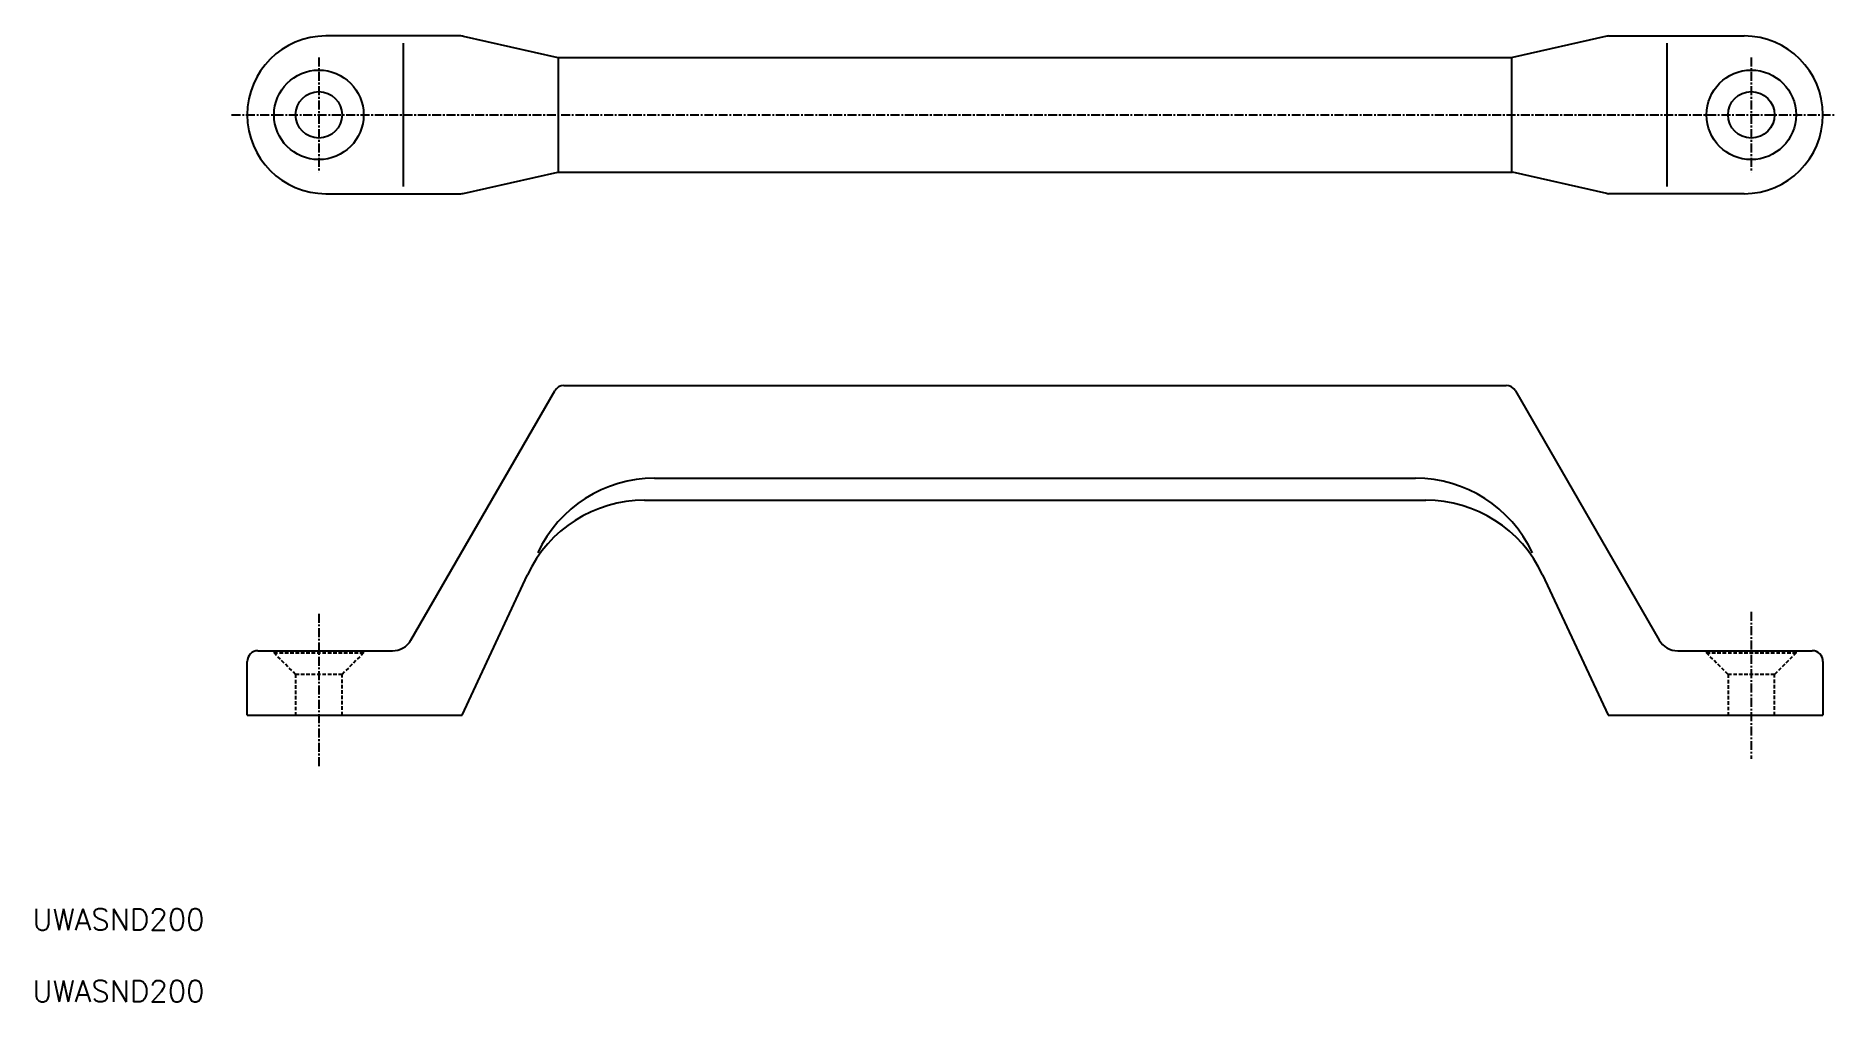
# Model space of a CAD drawing. Extents: x 11 to 262, y 10 to 145.
import ezdxf

# ---------------------------------------------------------------- set-up
doc = ezdxf.new("R2010")
doc.units = 0
doc.linetypes.add('CENTER', pattern=[2, 1.25, -0.25, 0.25, -0.25])
doc.linetypes.add('DASHED', pattern=[0.75, 0.5, -0.25])
doc.layers.get('0').update_dxf_attribs({"linetype": 'CONTINUOUS'})
doc.layers.add('CENTER', color=1, linetype='CENTER')
doc.styles.get("Standard").update_dxf_attribs({"font": 'txt.shx'})

msp = doc.modelspace()

# ---------------------------------------------------------------- linework, layer by layer
at = {"color": 7, "linetype": 'CONTINUOUS'}
for p, q in [((69.83, 144.77), (51, 144.77)), ((61.77, 143.77), (61.77, 123.77)), ((70.16, 144.73), (83.36, 141.77)), ((229.84, 144.73), (216.64, 141.77)), ((230.17, 144.77), (249, 144.77)), ((238.23, 143.77), (238.23, 123.77)), ((83.36, 141.77), (166.64, 141.77)), ((83.48, 125.77), (83.48, 141.77)), ((125, 141.77), (175, 141.77)), ((133.36, 141.77), (216.64, 141.77)), ((216.52, 141.77), (216.52, 125.77)), ((70.16, 122.8), (83.36, 125.77)), ((83.36, 125.77), (216.64, 125.77)), ((83.36, 125.77), (216.64, 125.77)), ((229.84, 122.8), (216.64, 125.77)), ((51, 122.77), (69.83, 122.77)), ((249, 122.77), (230.17, 122.77)), ((84.23, 96), (215.77, 96)), ((84.23, 96), (215.77, 96)), ((144.88, 96), (155.58, 96)), ((62.87, 60.5), (82.93, 95.25)), ((217.07, 95.25), (237.13, 60.5)), ((96.88, 83.06), (203.12, 83.06)), ((95.46, 80), (204.54, 80)), ((95.46, 80), (204.54, 80)), ((70, 50), (79.14, 69.61)), ((220.86, 69.61), (230, 50)), ((41.5, 59), (60.27, 59)), ((239.73, 59), (258.5, 59)), ((40, 50), (40, 57.5)), ((260, 57.5), (260, 50)), ((40, 50), (70, 50)), ((230, 50), (260, 50))]:
    msp.add_line(p, q, dxfattribs=at)
at = {"color": 3, "linetype": 'DASHED'}
for p, q in [((43.75, 59), (43.75, 58.7)), ((46.75, 55.7), (43.75, 58.7)), ((43.75, 58.7), (56.25, 58.7)), ((56.25, 58.7), (53.25, 55.7)), ((56.25, 58.7), (56.25, 59)), ((243.75, 59), (243.75, 58.7)), ((243.75, 58.7), (256.25, 58.7)), ((246.75, 55.7), (243.75, 58.7)), ((256.25, 58.7), (253.25, 55.7)), ((256.25, 58.7), (256.25, 59)), ((46.75, 55.7), (46.75, 50)), ((53.25, 55.7), (46.75, 55.7)), ((53.25, 50), (53.25, 55.7)), ((253.25, 55.7), (246.75, 55.7)), ((246.75, 55.7), (246.75, 50)), ((253.25, 50), (253.25, 55.7))]:
    msp.add_line(p, q, dxfattribs=at)
at = {"color": 7, "linetype": 'CONTINUOUS'}
for centre, radius in [((50, 133.77), 6.25), ((250, 133.77), 6.25), ((50, 133.77), 3.25), ((250, 133.77), 3.25)]:
    msp.add_circle(centre, radius, dxfattribs=at)
for centre, radius, start, end in [((51, 133.77), 11, 90, 270), ((69.83, 143.27), 1.5, 77.3459, 90), ((230.17, 143.27), 1.5, 90, 102.6541), ((249, 133.77), 11, 270, 90), ((69.83, 124.27), 1.5, 270, 282.6541), ((230.17, 124.27), 1.5, 257.3459, 270), ((84.23, 94.5), 1.5, 90, 150), ((215.77, 94.5), 1.5, 30, 90), ((96.88, 65.06), 18, 90, 155), ((203.12, 65.06), 18, 25, 90), ((95.46, 62), 18, 90, 155), ((204.54, 62), 18, 25, 90), ((60.27, 62), 3, 270, 330), ((239.73, 62), 3, 210, 270), ((41.5, 57.5), 1.5, 90, 180), ((258.5, 57.5), 1.5, 0, 90)]:
    msp.add_arc(centre, radius, start, end, dxfattribs=at)
at = {"layer": 'CENTER', "color": 1, "linetype": 'CENTER'}
for p, q in [((50, 141.77), (50, 125.77)), ((250, 141.77), (250, 125.77)), ((37.83, 133.77), (261.83, 133.77)), ((50, 64.16), (50, 42.69)), ((250, 64.41), (250, 43.91))]:
    msp.add_line(p, q, dxfattribs=at)

# ---------------------------------------------------------------- texts
at = {"color": 7, "linetype": 'CONTINUOUS'}
for p in [(10, 20), (10, 10)]:
    msp.add_text('UWASND200', height=3, dxfattribs=at).set_placement(p)

doc.saveas('drawing.dxf')
